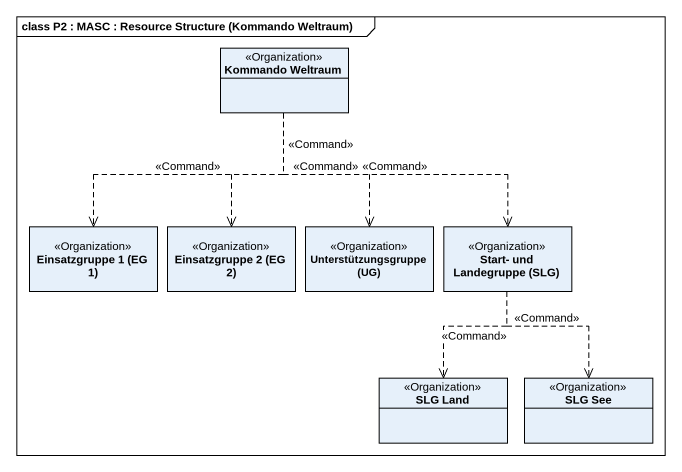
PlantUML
@startuml
mainframe class P2 : MASC : Resource Structure (Kommando Weltraum)
hide circle
hide empty members
class "Kommando Weltraum" as Kommando_Weltraum <<Organization>>
class "Einsatzgruppe 1 (EG 1)" as Einsatzgruppe_1_EG_1 <<Organization>>
class "Einsatzgruppe 2 (EG 2)" as Einsatzgruppe_2_EG_2 <<Organization>>
class "Unterstützungsgruppe (UG)" as Unterstützungsgruppe_UG <<Organization>>
class "Start- und Landegruppe (SLG)" as Start_und_Landegruppe_SLG <<Organization>>
class "SLG Land" as SLG_Land <<Organization>>
class "SLG See" as SLG_See <<Organization>>
Kommando_Weltraum ..> Einsatzgruppe_1_EG_1 : <<Command>>
Kommando_Weltraum ..> Einsatzgruppe_2_EG_2 : <<Command>>
Kommando_Weltraum ..> Unterstützungsgruppe_UG : <<Command>>
Kommando_Weltraum ..> Start_und_Landegruppe_SLG : <<Command>>
Start_und_Landegruppe_SLG ..> SLG_Land : <<Command>>
Start_und_Landegruppe_SLG ..> SLG_See : <<Command>>
@enduml
